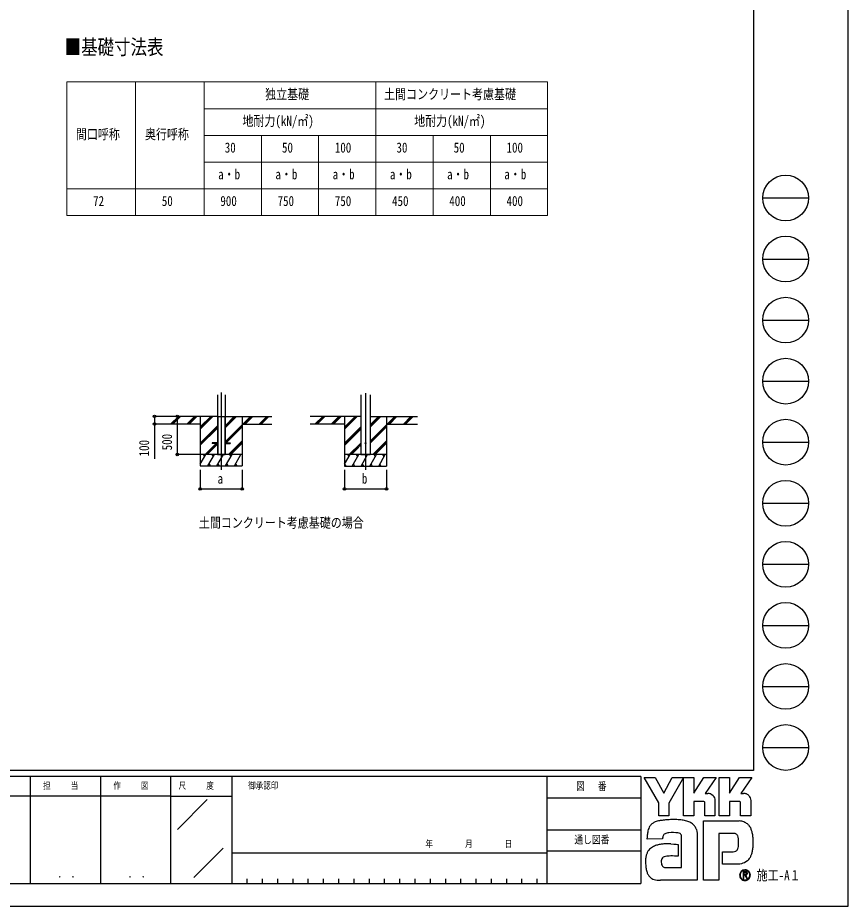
# Model space of a CAD drawing. Units: millimetres, scale not verified. Extents: x -16835 to 16820, y -11895 to 11880.
# Drawn here: x 5937 to 16820, y -11880 to -239 of the extents above; entities that cross this region are included whole.
import ezdxf
from ezdxf.enums import TextEntityAlignment as Align

# ---------------------------------------------------------------- set-up
doc = ezdxf.new("R2010")
doc.units = ezdxf.units.MM
doc.header["$LTSCALE"] = 60
doc.layers.add('0-1_TABLE1', color=7, linetype='Continuous', lineweight=18)
for name, color, linetype in [('0-2_USER1', 3, 'Continuous'), ('0-3_YKK_12', 2, 'Continuous'), ('0-4_YKK_A1', 4, 'Continuous'), ('0-5_YKK_D', 6, 'Continuous'), ('0-6_YKK_ZWAK', 7, 'Continuous')]:
    doc.layers.add(name, color=color, linetype=linetype)
doc.styles.add('ＭＳ ゴシック', font='')
doc.styles.get('ＭＳ ゴシック').set_extended_font_data('MS Gothic')

msp = doc.modelspace()

# ---------------------------------------------------------------- linework, layer by layer
at = {"layer": '0-1_TABLE1'}
for p, q in [((6580.08, -1080), (12880.08, -1080)), ((6580.08, -1080), (6580.08, -2830)), ((7480.08, -1080), (7480.08, -2830)), ((8380.08, -1080), (8380.08, -2830)), ((10630.08, -1080), (10630.08, -2830)), ((8380.08, -1430), (12880.08, -1430)), ((8380.08, -1780), (12880.08, -1780)), ((9130.08, -1780), (9130.08, -2830)), ((9880.08, -1780), (9880.08, -2830)), ((11380.08, -1780), (11380.08, -2830)), ((12130.08, -1780), (12130.08, -2830)), ((8380.08, -2130), (12880.08, -2130)), ((6580.08, -2480), (12880.08, -2480)), ((6580.08, -2830), (12880.08, -2830))]:
    msp.add_line(p, q, dxfattribs=at)
msp.add_lwpolyline([(12880.08, -1080), (12880.08, -1780), (12880.08, -2830)], dxfattribs=at)
at = {"layer": '0-3_YKK_12'}
for p, q in [((8602.84, -5147.65), (8602.84, -6161.5)), ((10493.84, -5159.29), (10493.84, -6162.5))]:
    msp.add_line(p, q, dxfattribs=at)
at = {"layer": '0-4_YKK_A1'}
for p, q in [((8552.84, -5177.15), (8552.84, -5961.5)), ((8552.84, -5177.15), (8552.84, -5961.5)), ((8652.84, -5177.15), (8652.84, -5961.5)), ((8652.84, -5177.15), (8652.84, -5961.5)), ((10432.54, -5177.15), (10432.54, -5462.5)), ((10432.94, -5177.15), (10432.94, -5962.5)), ((10554.74, -5177.15), (10554.74, -5962.5)), ((10556.34, -5177.15), (10556.34, -5462.5)), ((8552.84, -5461.5), (7876.89, -5461.5)), ((7943.58, -5560.09), (8042.18, -5461.5)), ((7956.32, -5561.5), (8056.32, -5461.5)), ((7970.46, -5561.5), (8070.46, -5461.5)), ((8155.71, -5560.09), (8254.31, -5461.5)), ((8168.45, -5561.5), (8268.45, -5461.5)), ((8182.59, -5561.5), (8282.59, -5461.5)), ((8327.84, -5461.5), (8327.84, -6111.5)), ((8327.84, -5628.38), (8494.72, -5461.5)), ((8327.84, -5614.23), (8480.58, -5461.5)), ((8327.84, -5600.09), (8466.44, -5461.5)), ((8552.84, -5461.5), (8652.84, -5461.5)), ((8555.34, -5461.5), (8555.34, -5961.5)), ((8556.84, -5461.5), (8556.84, -5961.5)), ((8648.84, -5461.5), (8648.84, -5961.5)), ((8650.34, -5461.5), (8650.34, -5961.5)), ((8652.84, -5611.74), (8803.09, -5461.5)), ((8652.84, -5597.6), (8788.95, -5461.5)), ((8652.84, -5583.46), (8774.81, -5461.5)), ((8652.84, -5461.5), (9268.46, -5461.5)), ((8877.84, -5461.5), (8877.84, -6111.5)), ((8886.94, -5561.5), (8986.94, -5461.5)), ((8901.08, -5561.5), (9001.08, -5461.5)), ((8915.22, -5561.5), (9015.22, -5461.5)), ((9099.07, -5561.5), (9199.07, -5461.5)), ((9113.21, -5561.5), (9213.21, -5461.5)), ((9127.36, -5561.5), (9227.36, -5461.5)), ((10432.94, -5462.5), (9767.89, -5462.5)), ((9834.58, -5561.09), (9933.18, -5462.5)), ((9847.32, -5562.5), (9947.32, -5462.5)), ((9861.46, -5562.5), (9961.46, -5462.5)), ((10046.71, -5561.09), (10145.31, -5462.5)), ((10059.45, -5562.5), (10159.45, -5462.5)), ((10073.59, -5562.5), (10173.59, -5462.5)), ((10218.84, -5462.5), (10218.84, -6112.5)), ((10218.84, -5629.38), (10385.73, -5462.5)), ((10218.84, -5615.23), (10371.58, -5462.5)), ((10218.84, -5601.09), (10357.44, -5462.5)), ((10431.64, -5462.5), (10432.24, -5462.5)), ((10554.74, -5601.84), (10694.09, -5462.5)), ((10554.74, -5587.7), (10679.95, -5462.5)), ((10554.74, -5573.56), (10665.81, -5462.5)), ((10554.74, -5462.5), (11177.05, -5462.5)), ((10554.74, -5462.5), (10554.84, -5462.5)), ((10554.84, -5462.5), (10555.14, -5462.5)), ((10556.04, -5462.5), (10556.34, -5462.5)), ((10768.84, -5462.5), (10768.84, -6112.5)), ((10777.94, -5562.5), (10877.94, -5462.5)), ((10792.08, -5562.5), (10892.08, -5462.5)), ((10806.22, -5562.5), (10906.23, -5462.5)), ((10990.07, -5562.5), (11090.07, -5462.5)), ((11004.21, -5562.5), (11104.22, -5462.5)), ((11018.36, -5562.5), (11118.36, -5462.5)), ((8327.84, -5561.5), (7876.89, -5561.5)), ((8327.84, -5812.22), (8552.84, -5587.23)), ((8652.84, -5795.59), (8877.84, -5570.59)), ((8655.58, -5807), (8877.84, -5584.73)), ((8877.84, -5561.5), (9268.46, -5561.5)), ((10218.84, -5562.5), (9767.89, -5562.5)), ((10554.74, -5785.69), (10768.84, -5571.59)), ((10554.74, -5799.83), (10768.84, -5585.73)), ((10768.84, -5562.5), (11177.05, -5562.5)), ((8327.84, -5826.36), (8552.84, -5601.37)), ((8327.84, -5840.51), (8552.84, -5615.51)), ((8669.72, -5807), (8877.84, -5598.88)), ((10218.84, -5813.22), (10432.94, -5599.12)), ((10218.84, -5827.36), (10432.94, -5613.27)), ((10218.84, -5841.51), (10432.94, -5627.41)), ((10554.74, -5813.98), (10768.84, -5599.88)), ((8390.7, -5961.5), (8536.2, -5816)), ((8404.84, -5961.5), (8550.34, -5816)), ((8552.84, -5807), (8485.34, -5807)), ((8485.34, -5807), (8485.34, -5816)), ((8552.84, -5816), (8485.34, -5816)), ((8545.2, -5807), (8552.84, -5799.36)), ((8652.84, -5807), (8720.34, -5807)), ((8652.84, -5823.88), (8660.72, -5816)), ((8652.84, -5816), (8720.34, -5816)), ((8699.07, -5961.5), (8877.84, -5782.72)), ((8713.21, -5961.5), (8877.84, -5796.86)), ((8720.34, -5807), (8720.34, -5816)), ((8727.35, -5961.5), (8877.84, -5811.01)), ((10281.7, -5962.5), (10432.94, -5811.26)), ((10590.07, -5962.5), (10768.84, -5783.72)), ((10604.21, -5962.5), (10768.84, -5797.86)), ((10618.35, -5962.5), (10768.84, -5812.01)), ((8418.99, -5961.5), (8552.84, -5827.64)), ((10295.84, -5962.5), (10393.84, -5864.5)), ((10309.99, -5962.5), (10405.49, -5867)), ((10400.34, -5858), (10432.94, -5825.4)), ((10414.49, -5858), (10432.94, -5839.54)), ((8877.84, -5961.5), (8327.84, -5961.5)), ((8327.84, -6086.95), (8400.27, -5961.5)), ((8385.27, -5987.48), (8370.27, -5961.5)), ((8429.14, -6111.5), (8515.74, -5961.5)), ((8500.74, -5987.48), (8485.74, -5961.5)), ((8544.61, -6111.5), (8631.21, -5961.5)), ((8552.84, -5961.5), (8652.84, -5961.5)), ((8616.21, -5987.48), (8601.21, -5961.5)), ((8660.08, -6111.5), (8746.68, -5961.5)), ((8731.68, -5987.48), (8716.68, -5961.5)), ((8775.55, -6111.5), (8862.15, -5961.5)), ((10768.84, -5962.5), (10218.84, -5962.5)), ((10218.84, -6087.95), (10291.27, -5962.5)), ((10276.27, -5988.48), (10261.27, -5962.5)), ((10320.14, -6112.5), (10406.74, -5962.5)), ((10391.74, -5988.48), (10376.74, -5962.5)), ((10432.94, -5962.5), (10554.74, -5962.5)), ((10435.61, -6112.5), (10522.21, -5962.5)), ((10507.21, -5988.48), (10492.21, -5962.5)), ((10551.08, -6112.5), (10637.68, -5962.5)), ((10622.68, -5988.48), (10607.68, -5962.5)), ((10666.55, -6112.5), (10753.15, -5962.5)), ((10738.15, -5988.48), (10723.15, -5962.5)), ((8327.84, -6111.5), (8877.84, -6111.5)), ((8444.14, -6085.52), (8459.14, -6111.5)), ((8559.61, -6085.52), (8574.61, -6111.5)), ((8675.08, -6085.52), (8690.08, -6111.5)), ((8790.55, -6085.52), (8805.55, -6111.5)), ((10218.84, -6112.5), (10768.84, -6112.5)), ((10219.67, -6086.52), (10234.67, -6112.49)), ((10335.14, -6086.52), (10350.14, -6112.5)), ((10450.61, -6086.52), (10465.61, -6112.5)), ((10566.08, -6086.52), (10581.08, -6112.5)), ((10681.55, -6086.52), (10696.55, -6112.5))]:
    msp.add_line(p, q, dxfattribs=at)
for points in [[(10431.34, -5177.15), (10431.34, -5462.5), (10431.64, -5462.5)], [(10555.14, -5177.15), (10555.14, -5462.5), (10555.44, -5462.5), (10556.04, -5462.5)], [(10432.24, -5462.5), (10432.54, -5462.5), (10432.84, -5462.5), (10432.94, -5462.5)]]:
    msp.add_lwpolyline(points, dxfattribs=at)
msp.add_circle((10493.84, -5812.5), 5, dxfattribs=at)
at = {"layer": '0-5_YKK_D'}
for p, q in [((7942.51, -5461.5), (7726.84, -5461.5)), ((8101.78, -5461.5), (8026.84, -5461.5)), ((8027.84, -5461.5), (8027.84, -5961.5)), ((7942.51, -5561.5), (7726.84, -5561.5)), ((8326.84, -5961.5), (8026.84, -5961.5)), ((8327.84, -6161.5), (8327.84, -6413.5)), ((8877.84, -6161.5), (8877.84, -6413.5)), ((10218.84, -6162.5), (10218.84, -6413.5)), ((10768.84, -6162.5), (10768.84, -6413.5)), ((8327.84, -6412.5), (8877.84, -6412.5)), ((10218.84, -6412.5), (10768.84, -6412.5))]:
    msp.add_line(p, q, dxfattribs=at)
msp.add_lwpolyline([(7727.84, -5461.5), (7727.84, -5561.5), (7727.84, -6015.9)], dxfattribs=at)
for centre in [(7727.84, -5461.5), (8027.84, -5461.5), (7727.84, -5561.5), (8027.84, -5961.5), (8327.84, -6412.5), (8877.84, -6412.5), (10218.84, -6412.5), (10768.84, -6412.5)]:
    msp.add_circle(centre, 17, dxfattribs=at)
at = {"layer": '0-6_YKK_ZWAK'}
for p, q in [((15580.08, 11100), (15580.08, -10100)), ((15700.08, -2600), (16300.08, -2600)), ((15700.08, -3400), (16300.08, -3400)), ((15700.08, -4200), (16300.08, -4200)), ((15700.08, -5000), (16300.08, -5000)), ((15700.08, -5800), (16300.08, -5800)), ((15700.08, -6600), (16300.08, -6600)), ((15700.08, -7400), (16300.08, -7400)), ((15700.08, -8200), (16300.08, -8200)), ((15700.08, -9000), (16300.08, -9000)), ((15700.08, -9800), (16300.08, -9800)), ((15580.08, -10100), (-15619.92, -10100)), ((6100.08, -10180), (6100.08, -11580)), ((7020.08, -10180), (7020.08, -11580)), ((7940.08, -10180), (7940.08, -11580)), ((8740.08, -10180), (7940.08, -10180)), ((12870.08, -10180), (8740.08, -10180)), ((8740.08, -10180), (8740.08, -11580)), ((12870.08, -10180), (12870.08, -11580)), ((14100.08, -10180), (12870.08, -10180)), ((14100.08, -10180), (14100.08, -11580)), ((7940.08, -10440), (5180.08, -10440)), ((7940.08, -10440), (8740.08, -10440)), ((12870.08, -10460), (14100.08, -10460)), ((8028.42, -10873.16), (8420.15, -10481.43)), ((12870.08, -10880), (14100.08, -10880)), ((8242.69, -11503.95), (8627.57, -11119.07)), ((14100.08, -11160), (12870.08, -11160)), ((8740.08, -11180), (12870.08, -11180)), ((8940.08, -11520), (8940.08, -11580)), ((9140.08, -11520), (9140.08, -11580)), ((9340.08, -11520), (9340.08, -11580)), ((9540.08, -11520), (9540.08, -11580)), ((9740.08, -11520), (9740.08, -11580)), ((9940.08, -11520), (9940.08, -11580)), ((10140.08, -11520), (10140.08, -11580)), ((10340.08, -11520), (10340.08, -11580)), ((10540.08, -11520), (10540.08, -11580)), ((10740.08, -11520), (10740.08, -11580)), ((10940.08, -11520), (10940.08, -11580)), ((11140.08, -11520), (11140.08, -11580)), ((11340.08, -11520), (11340.08, -11580)), ((11540.08, -11520), (11540.08, -11580)), ((11740.08, -11520), (11740.08, -11580)), ((11940.08, -11520), (11940.08, -11580)), ((12140.08, -11520), (12140.08, -11580)), ((12340.08, -11520), (12340.08, -11580)), ((12540.08, -11520), (12540.08, -11580)), ((12740.08, -11520), (12740.08, -11580)), ((5180.08, -11580), (7940.08, -11580)), ((7940.08, -11580), (8740.08, -11580)), ((8740.08, -11580), (12870.08, -11580)), ((12870.08, -11580), (14100.08, -11580)), ((15466.69, -11535.92), (15466.69, -11535.92))]:
    msp.add_line(p, q, dxfattribs=at)
for points in [[(-16820, -11880), (16820, -11880), (16820, 11880), (-16820, 11880)], [(14144.08, -10192), (14291.32, -10192), (14401.89, -10400.4), (14512.16, -10192), (14659.51, -10192), (14470.69, -10527.96), (14470.69, -10696.54), (14336.39, -10696.54), (14336.39, -10523.43)]]:
    msp.add_lwpolyline(points, close=True, dxfattribs=at)
for points in [[(7940.08, -10180), (5180.08, -10180), (5180.08, -11580)], [(14922.19, -10506.44), (14795.08, -10506.44), (14795.08, -10696.39), (14659.66, -10696.39), (14659.66, -10192), (14795.08, -10192), (14795.08, -10398.34), (14928.28, -10192), (15087.35, -10192), (14944.64, -10400.85), (14949.7, -10400.85), (14955.28, -10400.85), (14961.01, -10400.85), (14966.53, -10400.85), (14971.46, -10400.85), (14975.44, -10400.85), (14978.1, -10400.85), (14979.07, -10400.85)], [(15390.05, -10506.44), (15263.08, -10506.44), (15263.08, -10696.54), (15127.58, -10696.54), (15127.58, -10192), (15263.08, -10192), (15263.08, -10398.34), (15396.13, -10192), (15555.21, -10192), (15412.49, -10400.85), (15417.6, -10400.85), (15423.21, -10400.85), (15428.95, -10400.85), (15434.45, -10400.85), (15439.37, -10400.85), (15443.32, -10400.85), (15445.97, -10400.85), (15446.93, -10400.85)], [(15018.02, -10408.85), (15034.2, -10418.09), (15047.89, -10430.13), (15058.9, -10444.47), (15067.02, -10460.6), (15072.04, -10477.99), (15073.77, -10496.14), (15073.77, -10696.87), (14941.64, -10696.87), (14941.64, -10525.64)], [(15485.93, -10408.85), (15502.15, -10418.09), (15515.9, -10430.13), (15526.96, -10444.47), (15535.13, -10460.6), (15540.19, -10477.99), (15541.92, -10496.14), (15541.92, -10696.54), (15409.5, -10696.54), (15409.5, -10525.64)], [(15315.48, -10926.03), (15124.78, -10926.03), (15124.78, -11540), (14924.92, -11540), (14924.92, -10763.17), (15389.41, -10763.17)], [(15514.85, -10818.05), (15527.89, -10834.5), (15537.65, -10850.44), (15544.46, -10864.86)], [(14419.18, -10929.25), (14409.89, -10934.48), (14402.64, -10940.87), (14397.15, -10948.33), (14393.17, -10956.78), (14390.42, -10966.12), (14388.64, -10976.28), (14387.56, -10987.16), (14386.92, -10998.67), (14186.98, -10999.16), (14187.56, -10971.81), (14188.67, -10941.09)], [(14830.83, -10876.66), (14836.51, -10899.61), (14839.72, -10924.17), (14840.74, -10950.34), (14840.74, -11540), (14358.21, -11540)], [(14495.79, -11062.11), (14533.63, -11064.61), (14563.38, -11067.94), (14582.84, -11071.07), (14589.82, -11072.93), (14589.82, -11225.89), (14567.69, -11223.56), (14543.42, -11222.24), (14518.59, -11221.73), (14494.75, -11221.81), (14473.47, -11222.25), (14456.33, -11222.84), (14444.9, -11223.35), (14440.74, -11223.57), (14423.45, -11226.73), (14408.54, -11231.68), (14396.01, -11238.45), (14385.87, -11247.08), (14378.11, -11257.59), (14372.73, -11270.02), (14369.74, -11284.4), (14369.14, -11300.76), (14371.05, -11318.75), (14374.87, -11333.63), (14380.37, -11345.67), (14387.31, -11355.16), (14395.44, -11362.38), (14404.54, -11367.62), (14414.35, -11371.16), (14424.64, -11373.29), (14637.05, -11373.29), (14637.05, -10980.3), (14637.11, -10972.5), (14636.7, -10964.89), (14635.71, -10957.55), (14634, -10950.58), (14631.45, -10944.1), (14627.94, -10938.19), (14623.35, -10932.95), (14617.55, -10928.5)], [(14617.55, -10928.5), (14605.09, -10923.61), (14585.18, -10919.46), (14559.76, -10916.41), (14530.83, -10914.78), (14500.33, -10914.91), (14470.25, -10917.14)], [(15383.31, -11043.99), (15383.06, -11018.53), (15381.84, -10995.59), (15378.97, -10975.45), (15373.75, -10958.37)], [(15498.25, -11283.89), (15479.8, -11298.23), (15460.58, -11309.5), (15440.73, -11317.92), (15420.4, -11323.68), (15399.74, -11326.98), (15378.88, -11328.04), (15173.44, -11328.04), (15173.44, -11166.65), (15289.29, -11166.65), (15310.65, -11166.35), (15329.43, -11164.54), (15345.54, -11159.81)], [(15498.42, -11450.39), (15498.33, -11448.04), (15498.03, -11445.79), (15497.55, -11443.62), (15496.87, -11441.55), (15496.01, -11439.59), (15494.96, -11437.75), (15493.73, -11436.03), (15492.32, -11434.45), (15490.47, -11432.81), (15488.41, -11431.38), (15486.16, -11430.17), (15483.73, -11429.17), (15481.11, -11428.39), (15478.33, -11427.83), (15475.4, -11427.49), (15472.31, -11427.37), (15441.99, -11427.37), (15441.99, -11516.56), (15451.16, -11516.56), (15451.16, -11436.47), (15472.31, -11436.47), (15474.49, -11436.54), (15476.55, -11436.75), (15478.47, -11437.11), (15480.25, -11437.6), (15481.89, -11438.22), (15483.37, -11438.98), (15484.7, -11439.87), (15485.86, -11440.89)], [(15489.44, -11450.39), (15488.88, -11454.67), (15487.35, -11458.05), (15485.05, -11460.63), (15482.18, -11462.5), (15478.97, -11463.78), (15475.62, -11464.56), (15472.33, -11464.96), (15469.31, -11465.06), (15461.38, -11465.06), (15465.38, -11471.88), (15491.57, -11516.86), (15502.06, -11516.86), (15476.8, -11473.56), (15479.17, -11473.09), (15481.42, -11472.5), (15483.56, -11471.78), (15485.58, -11470.93), (15487.47, -11469.96), (15489.23, -11468.86), (15490.85, -11467.64), (15492.32, -11466.3)]]:
    msp.add_lwpolyline(points, dxfattribs=at)
for centre in [(16000.08, -2600), (16000.08, -3400), (16000.08, -4200), (16000.08, -5000), (16000.08, -5800), (16000.08, -6600), (16000.08, -7400), (16000.08, -8200), (16000.08, -9000), (16000.08, -9800)]:
    msp.add_circle(centre, 300, dxfattribs=at)
for centre, radius, start, end in [((14979.26, -10500.76), 99.91, 78.26798, 90.11215), ((14980.7, -10493.48), 92.5, 66.19963, 78.22058), ((15447.12, -10500.93), 100.09, 78.27851, 90.10826), ((15448.5, -10493.92), 92.94, 66.2483, 78.23226), ((14922.9, -10525.17), 18.75, 358.57817, 92.1683), ((15390.84, -10525.08), 18.66, 358.29941, 92.43455), ((14339.75, -10911.36), 144.29, 138.03852, 152.12015), ((14339.73, -10912.03), 144.73, 122.60463, 137.83438), ((14358.86, -10942.98), 181.11, 108.37421, 122.42809), ((14389.17, -11050.77), 293, 100.93159, 107.35499), ((14488.21, -11531.27), 783.59, 97.86054, 101.37938), ((14534.71, -11854.32), 1109.97, 94.90201, 97.9576), ((14537.88, -11880.18), 1136.01, 91.6169, 94.94971), ((14533.48, -11696.24), 952.01, 87.51794, 91.66439), ((14545.84, -11431.1), 686.59, 81.92631, 87.59083), ((14582.35, -11180.92), 433.76, 73.67137, 82.05943), ((14636.5, -10999.67), 244.6, 60.60528, 73.9085), ((14658.67, -10955.46), 195.21, 52.17347, 59.90542), ((14678.5, -10929.79), 162.78, 43.55042, 52.14561), ((14689.43, -10919.23), 147.59, 34.48659, 43.50182), ((15381.82, -10976.85), 213.82, 78.73198, 87.96551), ((15388.09, -10944.79), 181.15, 69.03034, 78.69541), ((15393.93, -10929.2), 164.51, 59.39484, 68.9885), ((15396.64, -10924.46), 159.04, 50.3012, 59.3616), ((15395.65, -10925.57), 160.53, 42.05209, 50.28551), ((14551.22, -10961.83), 363.14, 171.55622, 176.72493), ((14428.16, -10943.47), 238.72, 163.48385, 171.57982), ((14366.42, -10925.15), 174.32, 152.2125, 163.4865), ((14471.96, -11054.52), 135.93, 102.4979, 112.84632), ((14498.26, -11167.97), 252.4, 96.37207, 102.75341), ((14689.5, -10919.01), 147.4, 25.58915, 34.43128), ((14676.39, -10925.15), 161.88, 17.43089, 25.54591), ((15316.57, -11024.04), 98.02, 77.94572, 90.63794), ((15325.08, -10984.07), 57.15, 60.20991, 77.92418), ((15330.61, -10973.68), 45.39, 39.8078, 59.75378), ((15316.37, -10971.25), 251.69, 14.76267, 25.00486), ((15162.01, -11013.32), 411.68, 7.9139, 14.95041), ((15322.85, -10979.62), 55.15, 22.65544, 39.38165), ((14928.81, -11046.31), 454.5, 355.2339, 0.29193), ((15007.83, -11035.74), 567.48, 2.54376, 8.01251), ((14919.45, -11040.38), 655.97, 357.76419, 2.60674), ((14369.83, -11265.16), 203.61, 153.89178, 164.94341), ((14339.71, -11250.68), 170.2, 142.04688, 153.80771), ((14333.9, -11246.51), 163.05, 130.60221, 141.94427), ((14343.5, -11258.05), 178.07, 120.60724, 130.53081), ((14362.46, -11290.29), 215.47, 112.58838, 120.58162), ((14387.97, -11351.6), 281.87, 106.61303, 112.59024), ((14428.1, -11486.45), 422.57, 99.87193, 106.59825), ((14450.58, -11613.09), 551.18, 94.78469, 99.91711), ((14461.52, -11739.08), 677.65, 90.80099, 94.81812), ((14463.18, -11832.9), 771.48, 87.57779, 90.82714), ((15326.88, -11117.71), 46.05, 293.91672, 314.09376), ((15320.6, -11112.17), 54.4, 314.78099, 333.92928), ((15280.2, -11092.55), 99.31, 334.00676, 347.34989), ((15169.99, -11067.03), 212.44, 347.14308, 355.40008), ((15253.62, -11100.47), 315.9, 339.22498, 347.31457), ((15076.6, -11059.17), 497.67, 347.15166, 352.97565), ((14944.68, -11042.01), 630.7, 352.8937, 357.82206), ((14552.53, -11293.95), 389.16, 174.55588, 182.47272), ((14435.93, -11282.78), 272.02, 164.97537, 174.56739), ((15364.91, -11133.55), 200.95, 311.57033, 318.66243), ((15341.65, -11113.15), 231.89, 318.67367, 325.29112), ((15401.44, -11157.7), 157.39, 326.23251, 339.61931), ((14769.99, -11290.53), 606.59, 181.90948, 187.89042), ((14514.77, -11326.42), 348.86, 187.80471, 196.36971), ((15466.81, -11472.76), 70.56, 90.09157, 179.92363), ((15466.8, -11472.62), 70.43, 44.93442, 90.08536), ((14380.02, -11366.23), 208.35, 196.3102, 208.20993), ((14321.34, -11397.46), 141.88, 208.29777, 223.35561), ((14308.1, -11409.1), 124.27, 223.64205, 239.63663), ((14319.09, -11389.12), 147.06, 239.8785, 253.65355), ((15466.38, -11472.84), 70.14, 179.86065, 225.14399), ((15466.36, -11472.53), 62.75, 134.8007, 180.12175), ((15466.11, -11472.93), 62.49, 179.75513, 225.29722), ((15466.71, -11472.84), 70.37, 224.94536, 269.98445), ((15466.55, -11472.18), 62.62, 89.86602, 135.149), ((15466.57, -11473.5), 62.42, 224.62822, 270.10973), ((15466.82, -11472.65), 63.1, 45.03108, 90.11509), ((15466.59, -11472.56), 63.35, 270.09072, 359.90926), ((15466.71, -11472.5), 70.72, 269.98802, 314.93777), ((15476.03, -11450.01), 13.41, 358.3894, 42.86139), ((15476.3, -11451.03), 22.14, 316.37674, 1.6565), ((15466.86, -11472.67), 63.09, 0.00643, 45.07115), ((15467.36, -11472.41), 69.88, 359.78949, 45.13288), ((15467.19, -11472.95), 70.06, 314.92572, 0.23508), ((14339.2, -11320.03), 219.02, 253.69102, 263.74909), ((14356.23, -11168.39), 371.62, 263.68487, 270.30455)]:
    msp.add_arc(centre, radius, start, end, dxfattribs=at)

# ---------------------------------------------------------------- texts
at = {"layer": '0-1_TABLE1', "style": 'ＭＳ ゴシック', "width": 0.8}
for s, p in [('独立基礎', (9178.68, -1345)), ('土間コンクリート考慮基礎', (10737.48, -1345)), ('地耐力(kN/㎡)', (8881.08, -1695)), ('地耐力(kN/㎡)', (11131.08, -1695)), ('間口呼称', (6698.88, -1870)), ('奥行呼称', (7603.68, -1870)), ('30', (8649.48, -2045)), ('50', (9399.48, -2045)), ('100', (10091.88, -2045)), ('30', (10899.48, -2045)), ('50', (11649.48, -2045)), ('100', (12341.88, -2045)), ('a・b', (8563.08, -2395)), ('a・b', (9313.08, -2395)), ('a・b', (10063.08, -2395)), ('a・b', (10813.08, -2395)), ('a・b', (11563.08, -2395)), ('a・b', (12313.08, -2395)), ('72', (6924.48, -2745)), ('50', (7824.48, -2745)), ('900', (8591.88, -2745)), ('750', (9341.88, -2745)), ('750', (10091.88, -2745)), ('450', (10841.88, -2745)), ('400', (11591.88, -2745)), ('400', (12341.88, -2745))]:
    msp.add_text(s, height=132, dxfattribs=at).set_placement(p, align=Align.BOTTOM_LEFT)
at = {"layer": '0-2_USER1', "style": 'ＭＳ ゴシック', "width": 0.8}
for s, height, p in [('■基礎寸法表', 197.9, (6551.2, -780)), ('土間コンクリート考慮基礎の場合', 132, (8310, -6960))]:
    msp.add_text(s, height=height, dxfattribs=at).set_placement(p, align=Align.BOTTOM_LEFT)
at = {"layer": '0-5_YKK_D', "style": 'ＭＳ ゴシック', "width": 0.8}
for s, p in [('500', (7997.84, -5906.48)), ('100', (7697.84, -5985.9))]:
    msp.add_text(s, height=132, rotation=90, dxfattribs=at).set_placement(p, align=Align.BOTTOM_LEFT)
for s, p in [('a', (8554.84, -6382.5)), ('b', (10445.84, -6382.5))]:
    msp.add_text(s, height=132, dxfattribs=at).set_placement(p, align=Align.BOTTOM_LEFT)
at = {"layer": '0-6_YKK_ZWAK', "style": 'ＭＳ ゴシック', "width": 0.8}
for s, height, p in [('担     当', 87.98, (6268.88, -10370)), ('作     図', 87.98, (7188.88, -10370)), ('尺     度', 87.98, (8045.68, -10370)), ('御承認印', 87.98, (8956.55, -10370)), ('図\u3000 番', 102.6, (13253.61, -10390)), ('年        月        日', 87.98, (11279.63, -11132.86)), ('通し図番', 102.6, (13231.21, -11090)), ('施工-A１', 132, (15620.08, -11580)), ('． ．', 103.7, (6460, -11537.41)), ('． ．', 103.7, (7380, -11537.41))]:
    msp.add_text(s, height=height, dxfattribs=at).set_placement(p, align=Align.BOTTOM_LEFT)

doc.saveas('drawing.dxf')
